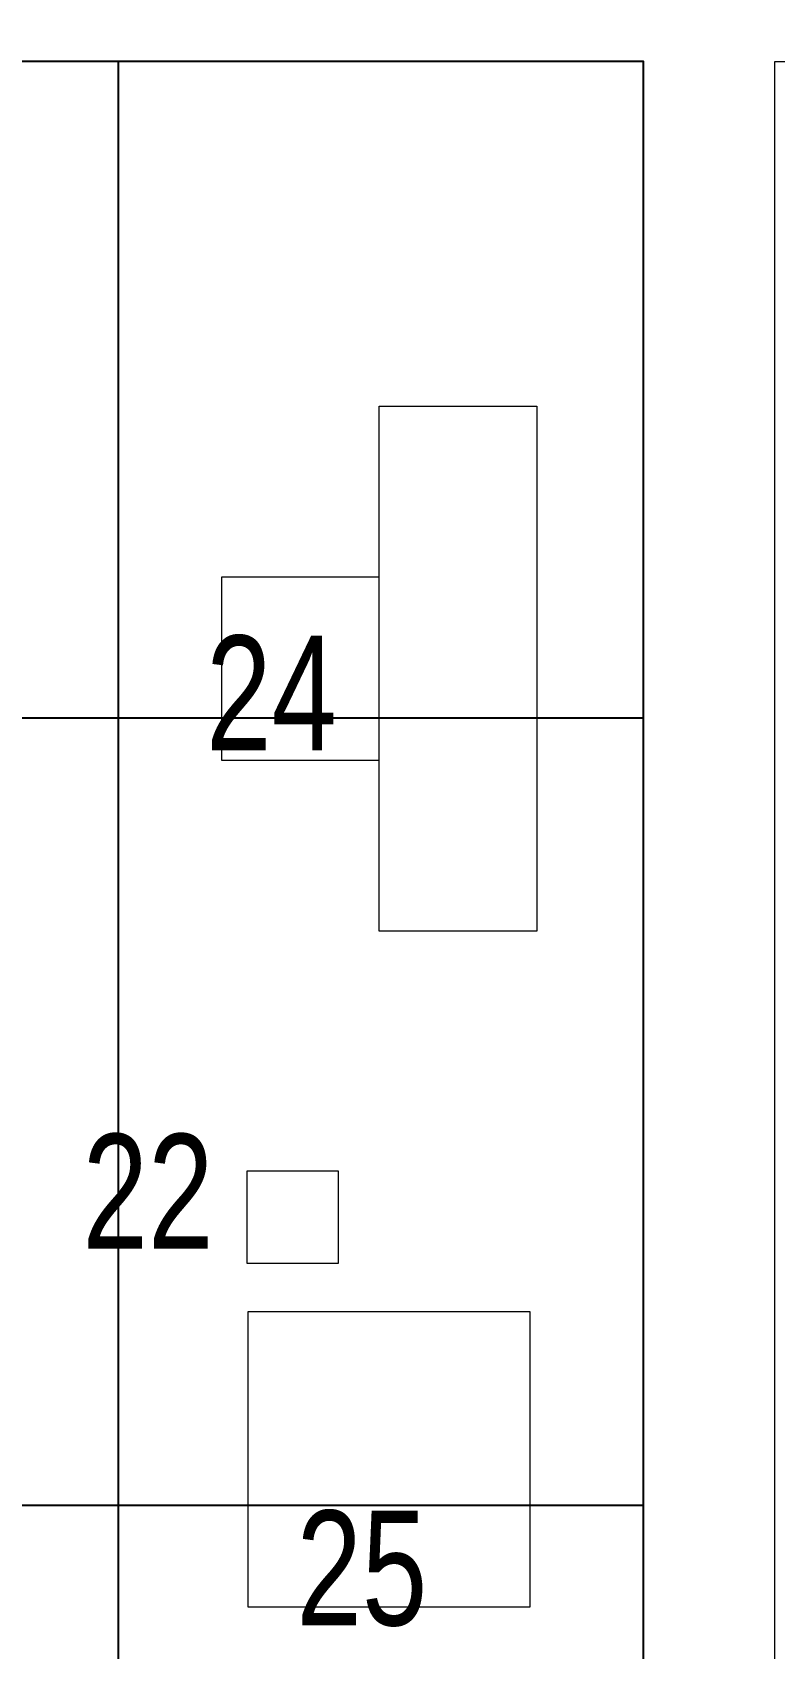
# Model space of a CAD drawing. Extents: x -560814 to 57327, y -29287 to 19916.
# Drawn here: x 22750 to 23316, y 7401 to 8632 of the extents above; entities that cross this region are included whole.
import ezdxf

# ---------------------------------------------------------------- set-up
doc = ezdxf.new("R2010")
doc.units = 0
doc.header["$LTSCALE"] = 0.25
doc.linetypes.add('DASHDOT', pattern=[25.4, 12.7, -6.35, 0, -6.35])
for name, color, linetype, lineweight in [('01-First Floor$0$72_EGR_EQP_TAG', 142, 'Continuous', 5), ('01-First Floor$0$LOADING', 253, 'Continuous', 5), ('01-First Floor$0$Walls', 251, 'Continuous', 5), ('E-LITE-CLNG-CNDT', 6, 'DASHDOT', 35), ('T-DATA-DIM', 251, 'DASHDOT', 25)]:
    doc.layers.add(name, color=color, linetype=linetype, lineweight=lineweight)
doc.layers.add('01-First Floor$0$FALSE CEILING', color=251, linetype='Continuous')
doc.styles.add('01-First Floor$0$X3G_ENTITY_257CFD', font='swisscl.ttf', dxfattribs={"height": 200})
doc.styles.add('DC_SIMPLEX', font='SIMPLEX.shx', dxfattribs={"width": 0.7})
doc.dimstyles.new('DevCad-MM', dxfattribs={"dimscale": 0.01, "dimtxt": 2, "dimasz": 2, "dimexe": 1, "dimexo": 1, "dimgap": 0.6, "dimtad": 1, "dimdec": 0, "dimrnd": 10, "dimzin": 1, "dimdsep": 46, "dimtxsty": 'DC_SIMPLEX', "dimblk1": 'OBLIQUE', "dimblk2": 'OBLIQUE', "dimsah": 1, "dimcen": 3, "dimclrd": 256, "dimclre": 256, "dimclrt": 45, "dimadec": 0, "dimazin": 0, "dimtfac": 1, "dimtdec": 0, "dimtix": 1, "dimtmove": 2, "dimatfit": 2, "dimldrblk": 'OBLIQUE', "dimfxl": 1, "dimtolj": 1, "dimtzin": 0, "dimarcsym": 0})

# ---------------------------------------------------------------- blocks, each defined once
blk = doc.blocks.new('01-First Floor$0$D.110.51.53')
blk.add_lwpolyline([(285914, 4547), (286139, 4547), (286139, 4332), (285914, 4332), (285914, 4547)])
blk = doc.blocks.new('01-First Floor$0$D.111.03.06')
blk.add_lwpolyline([(292372, 3690), (292442, 3690), (292442, 3620), (292372, 3620), (292372, 3690)])
blk = doc.blocks.new('01-First Floor$0$D.122.06.11')
for points in [[(285783, 4268), (285783, 4268), (285783, 4388), (285713, 4388), (285643, 4388), (285643, 4268)], [(285513, 4148), (285913, 4148), (285913, 4268), (285513, 4268), (285513, 4148)]]:
    blk.add_lwpolyline(points)
blk = doc.blocks.new('01-First Floor')
at = {"layer": '01-First Floor$0$FALSE CEILING', "linetype": 'Continuous'}
for p, q in [((22815.6, 5110), (22815.6, 8610)), ((19215.6, 8110), (23215.6, 8110)), ((19215.6, 7510), (23215.6, 7510))]:
    blk.add_line(p, q, dxfattribs=at)
at = {"layer": '01-First Floor$0$FALSE CEILING'}
blk.add_lwpolyline([(19215.6, 5110), (23215.6, 5110), (23215.6, 8610), (19215.6, 8610)], close=True, dxfattribs=at)
at = {"layer": '01-First Floor$0$Walls'}
for p, q in [((21886.9, 8610, 0), (23215.6, 8610)), ((23215.6, 6150), (23215.6, 8610)), ((23315.6, 8610), (23465.6, 8610)), ((23315.6, 6150), (23315.6, 8610))]:
    blk.add_line(p, q, dxfattribs=at)
at = {"layer": '01-First Floor$0$LOADING', "xscale": -1, "rotation": 90}
for name, p in [('01-First Floor$0$D.122.06.11', (27282.2, 293860.4, -0.1)), ('01-First Floor$0$D.111.03.06', (26603.2, 300136.4, -0.1)), ('01-First Floor$0$D.110.51.53', (27461.2, 293571.4, -0.1))]:
    blk.add_blockref(name, p, dxfattribs=at)
at = {"layer": '01-First Floor$0$72_EGR_EQP_TAG', "char_height": 87.47, "attachment_point": 2, "style": '01-First Floor$0$X3G_ENTITY_257CFD'}
for s, insert in [('24', (22932.1, 8172.6, -0.2)), ('22', (22838, 7792.8, -0.3)), ('25', (23001, 7505.9, -0.2))]:
    blk.add_mtext(s, dxfattribs=dict(at, insert=insert))
blk = doc.blocks.new('_OBLIQUE')
at = {"color": 0, "linetype": 'ByBlock'}
blk.add_line((-0.5, -0.5), (0.5, 0.5), dxfattribs=at)
blk = doc.blocks.new('*D147')
at = {"layer": 'Defpoints', "color": 0, "linetype": 'Continuous', "transparency": 16777216}
for p in [(22454.3, 8610), (22863.2, 8610, 0), (22912.5, 7052.6)]:
    blk.add_point(p, dxfattribs=at)
at = {"layer": 'T-DATA-DIM', "linetype": 'Continuous', "lineweight": -2, "transparency": 16777216}
for p, q in [((22763.2, 8610), (22354.3, 8610)), ((22454.3, 7052.6), (22454.3, 8610)), ((22812.5, 7052.6), (22354.3, 7052.6))]:
    blk.add_line(p, q, dxfattribs=at)
at = {"layer": 'T-DATA-DIM', "linetype": 'Continuous', "lineweight": -2, "transparency": 16777216, "xscale": 200, "yscale": 200, "zscale": 200}
for p, rotation in [((22454.3, 8610), 90), ((22454.3, 7052.6), 270)]:
    blk.add_blockref('_OBLIQUE', p, dxfattribs=dict(at, rotation=rotation))
at = {"layer": 'T-DATA-DIM', "color": 45, "linetype": 'Continuous', "transparency": 16777216, "insert": (22294.3, 7831.3), "char_height": 200, "attachment_point": 5, "rotation": 90, "style": 'DC_SIMPLEX'}
blk.add_mtext('\\A1;1560', dxfattribs=at)

msp = doc.modelspace()

# ---------------------------------------------------------------- block references
at = {"layer": 'E-LITE-CLNG-CNDT'}
msp.add_blockref('01-First Floor', (0, 0), dxfattribs=at)

# ---------------------------------------------------------------- dimensions: what is measured, and where the dimension line sits
at = {"layer": 'T-DATA-DIM', "linetype": 'Continuous'}
dim = msp.add_linear_dim(base=(22454.3, 8610), p1=(22912.5, 7052.6), p2=(22863.2, 8610, 0), angle=90, dimstyle='DevCad-MM', dxfattribs=at)
dim.commit()
dim.dimension.update_dxf_attribs({"geometry": '*D147', "text_midpoint": (22294.3, 7831.3)})

doc.saveas('drawing.dxf')
